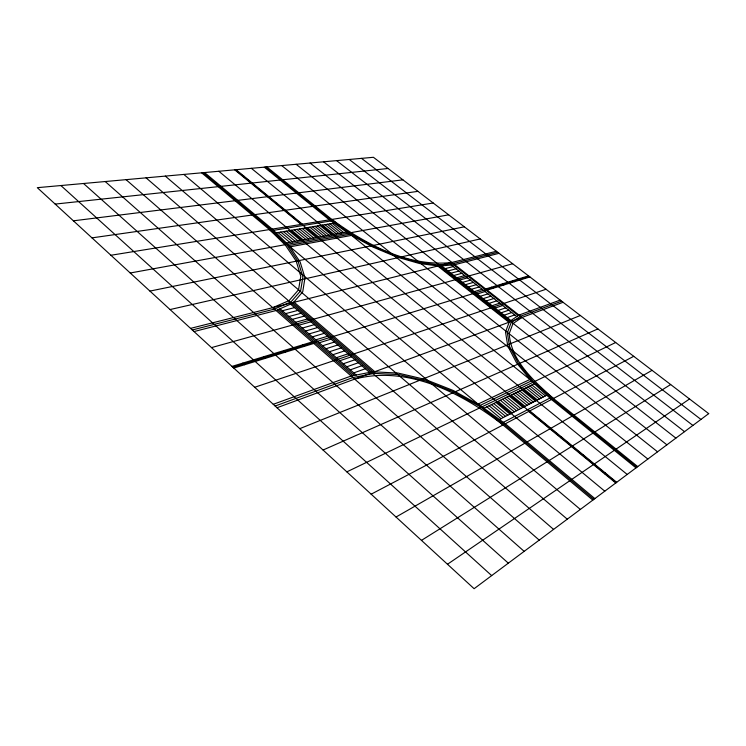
<?xml version="1.0" encoding="UTF-8"?>
<svg xmlns="http://www.w3.org/2000/svg" width="746" height="746" viewBox="0 0 746 746"><rect width="100%" height="100%" fill="white"/><g stroke="black" fill="none" stroke-linecap="round" stroke-linejoin="round"><path stroke-width="1.12" d="M194.025 331.56L276.057 310.522L293.047 303.072L302.727 291.817L304.974 277.764L300.144 261.958L288.935 245.434L272.253 229.106L204.553 172.559M604.53 473.766L605.482 473.085M521.986 317.432L512.894 323.68L509.173 333.77C511.346 361.4 534.145 381.131 553.42 398.485M447.488 564.256L689.537 398.979M582.384 455.554L583.363 454.92M421.462 540.374L670.654 384.544M560.628 437.678L561.635 437.081M396.033 517.025L652.06 370.324M539.265 420.119L540.3 419.55M371.163 494.188L633.736 356.318M503.336 422.348L549.905 398.066M499.456 419.504L546.771 395.194M483.995 408.202L534.36 383.798M346.843 471.864L615.683 342.507M480.135 405.404L531.301 380.964M477.888 404.155L530.052 379.425M323.065 450.025L597.891 328.911M272.766 307.65L289.14 300.573L298.531 289.812L300.787 276.356L296.227 261.175L285.485 245.275L269.465 229.554M299.789 428.661L580.351 315.502M277.008 407.745L563.062 302.289M275.134 406.029L352.914 377.569L374.11 373.392L398.83 374.595L425.593 380.842L452.971 391.65L479.594 406.402L504.147 424.362L593.844 499.344M561.635 301.188L520.484 316.248L511.169 322.598L507.336 332.884L509.602 346.62L518.181 363.022L532.765 380.945L552.45 398.998L636.86 467.238M273.26 404.304L351.142 376.021L372.786 371.797L398 373.056L425.267 379.444L453.158 390.456L480.265 405.479L505.284 423.765L594.86 498.589M560.209 300.097L518.983 315.073L509.453 321.526L505.499 331.998L507.774 346.004L516.502 362.743L531.376 381.057L551.481 399.511L636.002 467.882M353.79 372.888L365.326 368.738M507.187 317.61L514.703 314.896M350.284 369.839L361.847 365.726M504.156 315.213L511.7 312.537M346.778 366.79L358.388 362.733M501.135 312.826L508.707 310.187M343.291 363.759L354.928 359.759M498.123 310.448L505.723 307.837M339.812 360.738L351.487 356.784M495.111 308.079L502.739 305.496M254.712 387.277L546.025 289.262M336.353 357.716L348.046 353.818M492.118 305.711L499.764 303.156M332.893 354.714L344.624 350.862M489.124 303.352L496.799 300.825M329.452 351.72L341.211 347.916M486.14 300.992L493.843 298.503M326.021 348.736L337.807 344.978M483.166 298.642L490.887 296.181M322.598 345.752L334.422 342.05M480.2 296.302L487.949 293.868M319.185 342.787L331.038 339.122M477.235 293.971L485.012 291.565M233.778 368.067L313.796 343.44M487.147 290.11L529.921 276.943M231.978 366.407L312.089 341.957M485.693 288.963L528.532 275.88M232.883 367.237L529.222 276.412M315.782 339.831L327.671 336.213M474.279 291.639L482.084 289.262M312.397 336.884L324.305 333.313M471.341 289.308L479.165 286.968M309.021 333.938L320.957 330.422M468.404 286.996L476.246 284.683M305.646 331.01L317.619 327.541M465.467 284.683L473.337 282.398M302.289 328.091L314.29 324.669M462.548 282.37L470.446 280.123M298.941 325.181L310.97 321.806M459.629 280.067L467.546 277.848M211.5 347.608L512.661 263.748M295.603 322.272L307.669 318.943M456.72 277.773L464.665 275.582M292.283 319.381L304.368 316.099M453.82 275.488L461.793 273.325M288.963 316.5L301.086 313.255M450.929 273.204L458.921 271.068M285.662 313.618L297.803 310.429M448.038 270.929L456.058 268.821M282.361 310.756L294.539 307.604M445.166 268.653L453.195 266.574M499.037 253.332L454.743 264.69L439.301 266.089L419.476 263.515L396.685 257.006L372.758 246.982L349.678 234.235L329.387 219.837L264.27 167.16M192.291 329.974L274.416 309.086L291.089 301.822L300.629 290.819L302.885 277.055L298.186 261.566L287.21 245.35L270.854 229.33L203.108 172.69M497.685 252.297L453.326 263.58L438.182 264.933L418.758 262.396L396.462 256.009L373.037 246.199L350.461 233.722L330.599 219.641L265.539 167.048M190.566 328.38L496.332 251.262M170.041 309.553L480.219 238.953M149.937 291.089L464.338 226.803M354.686 379.108C407.773 365.027 462.035 393.123 503.009 424.959M289.905 246.861L351.702 235.354M288.982 245.509L349.79 234.291M130.233 272.999L448.663 214.82M286.408 242.954L346.62 232.062M276.085 232.855L334.068 223.157M273.521 230.355L330.954 220.947M110.921 255.263L433.212 203.005M292.6 217.403L293.905 217.207M91.972 237.871L417.956 191.349M275.731 203.546L277.055 203.369M73.397 220.816L402.915 179.842M259.132 189.904L260.466 189.745M55.176 204.087L388.069 168.493M242.795 176.466L244.138 176.336M451.908 262.471C408.081 267.31 366.174 244.427 331.811 219.445M523.487 277.428L524.876 278.5M361.53 158.366L700.932 419.429M513.136 280.58L514.544 281.68M349.268 159.476L692.885 425.434M502.431 283.853L503.867 284.963M336.614 160.623L684.539 431.664M491.372 287.229L492.817 288.366M323.55 161.798L675.876 438.126M453.568 264.802L518.256 315.558M451.209 265.017L516.81 316.546M441.651 265.874L510.907 320.547M310.066 163.02L666.887 444.83M439.198 266.08L509.434 321.582M437.576 265.865L509.108 322.431M296.125 164.279L657.543 451.806M281.718 165.584L647.836 459.051M266.807 166.927L637.727 466.595M332.38 223.446L343.682 232.593M531.917 384.973L545.41 395.893M329.946 223.847L341.276 233.032M529.912 385.952L543.433 396.909M327.503 224.257L338.843 233.47M527.898 386.932L541.447 397.926M325.042 224.667L336.399 233.908M525.865 387.911L539.442 398.961M322.561 225.087L333.947 234.356M523.813 388.908L537.437 399.987M251.374 168.326L627.2 474.456M320.062 225.506L331.476 234.804M521.752 389.906L535.404 401.031M317.554 225.926L328.986 235.251M519.682 390.913L533.362 402.085M315.036 226.346L326.487 235.708M517.593 391.92L531.311 403.138M312.49 226.765L323.969 236.165M515.495 392.937L529.24 404.201M309.935 227.194L321.433 236.622M513.379 393.963L527.161 405.264M307.371 227.623L318.887 237.079M511.243 394.998L525.063 406.346M236.072 169.706L302.438 224.21M529.772 410.906L616.69 482.298M235.391 169.771L616.224 482.643M234.71 169.836L301.132 224.425M528.718 411.456L615.758 482.988M304.778 228.062L316.323 237.545M509.098 396.033L522.955 407.428M302.177 228.49L313.74 238.011M506.944 397.086L520.829 408.519M299.566 228.929L311.147 238.478M504.772 398.14L518.694 409.619M296.927 229.367L308.527 238.953M502.58 399.194L516.54 410.729M294.278 229.815L305.897 239.429M500.38 400.266L514.367 411.839M291.611 230.262L303.258 239.904M498.16 401.339L512.185 412.958M218.83 171.272L604.782 491.185M288.926 230.71L300.591 240.389M495.922 402.42L509.994 414.095M286.222 231.157L297.915 240.874M493.675 403.511L507.774 415.233M283.499 231.614L295.22 241.359M491.409 404.612L505.546 416.371M280.766 232.071L292.507 241.853M489.134 405.721L503.298 417.527M278.016 232.528L289.774 242.347M486.83 406.831L501.042 418.692M201.653 172.82L592.828 500.109M183.824 174.433L580.341 509.425M165.304 176.103L567.268 519.188M293.915 302.055L375.033 371.909M293.094 303.016L372.907 371.806M146.067 177.846L553.579 529.399M290.548 304.163L369.596 372.422M280.067 308.76L356.243 375.024M278.743 309.348L354.546 375.359M277.4 309.935L352.849 375.695M126.055 179.655L539.227 540.113M302.857 344.773L304.573 346.284M105.223 181.539L524.158 551.35M283.75 350.611L285.494 352.149M83.524 183.497L508.334 563.174M263.767 356.709L265.529 358.294M60.911 185.549L491.67 575.604M242.832 363.097L244.613 364.729M708.7 413.629L474.111 588.706L37.3 187.675L373.42 157.294L708.7 413.629"/></g></svg>
